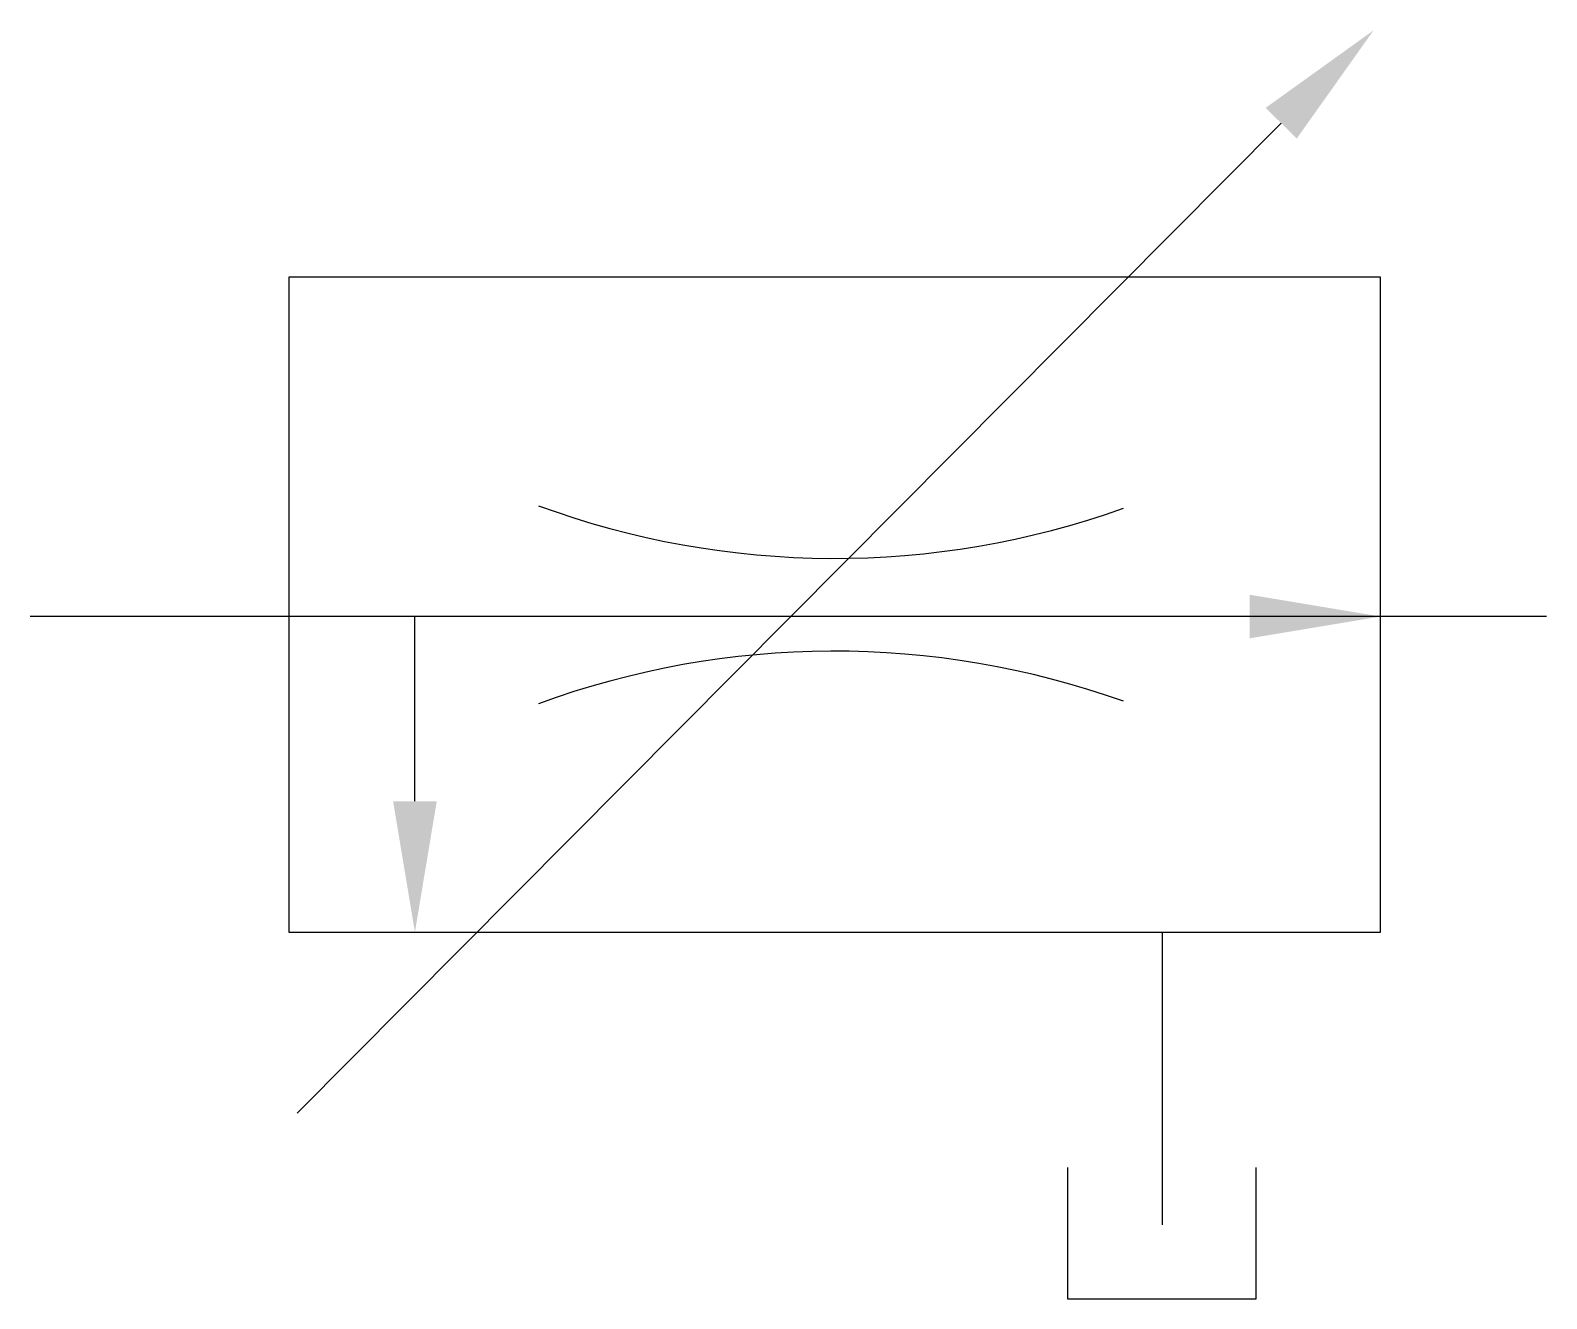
# Model space of a CAD drawing. Extents: x 0 to 20.8, y -9.4 to 8.1.
import ezdxf

# ---------------------------------------------------------------- set-up
doc = ezdxf.new("R2010")
doc.units = 0
doc.layers.add('2', color=1, linetype='CONTINUOUS')

msp = doc.modelspace()

# ---------------------------------------------------------------- linework, layer by layer
at = {"layer": '2', "color": 0}
for p, q in [((17.186, 6.78), (3.665, -6.828)), ((20.833, 0), (0, 0)), ((5.284, -2.538), (5.284, 0)), ((14.251, -7.573), (14.251, -9.376)), ((16.844, -9.376), (16.844, -7.573)), ((14.251, -9.376), (16.844, -9.376))]:
    msp.add_line(p, q, dxfattribs=at)
at = {"layer": '2', "color": 0, "linetype": 'CONTINUOUS'}
msp.add_line((15.551, -4.338), (15.551, -8.362), dxfattribs=at)
at = {"layer": '2', "color": 0}
msp.add_lwpolyline([(3.551, 4.662), (3.551, -4.338), (18.551, -4.338), (18.551, 4.662)], close=True, dxfattribs=at)
for centre, start, end in [((11.048, 12.582), 249.8055, 289.6878), ((11.048, -12.259), 70.3122, 110.1945)]:
    msp.add_arc(centre, 11.783, start, end, dxfattribs=at)
for points in [[(16.973, 6.992), (17.399, 6.569), (18.455, 8.057)], [(16.751, 0.3), (16.751, -0.3), (18.551, 0)], [(5.584, -2.538), (4.984, -2.538), (5.284, -4.338)]]:
    msp.add_solid(points, dxfattribs=at)

doc.saveas('drawing.dxf')
